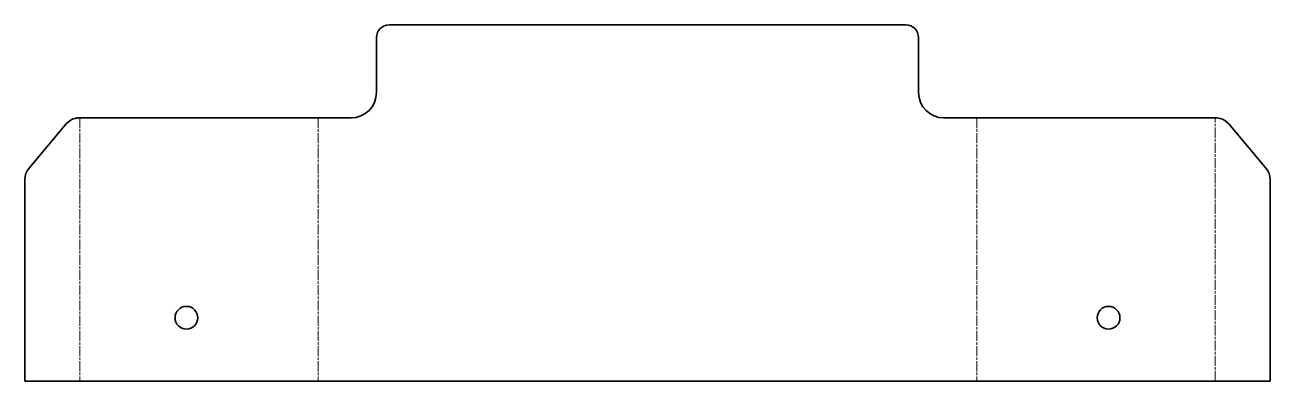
# Model space of a CAD drawing. Header units: inches. Extents: x 0 to 295, y 0 to 84.
import ezdxf

# ---------------------------------------------------------------- set-up
doc = ezdxf.new("R2010")
doc.units = ezdxf.units.IN
doc.header["$MEASUREMENT"] = 0
doc.linetypes.add('Chain', pattern=[13.68, 9.12, -1.14, 2.28, -1.14])
doc.layers.add('SIMUMAK Bend Centerline (ISO)', color=7, linetype='Chain', lineweight=9)
doc.layers.add('SIMUMAK Visible (ISO)', color=7, linetype='Continuous', lineweight=35)

# ---------------------------------------------------------------- blocks, each defined once
blk = doc.blocks.new('CD-IND-30-TAMATRA-02')
at = {"layer": 'SIMUMAK Bend Centerline (ISO)', "ltscale": 0.263158}
for p, q in [((12.97, 62.3), (12.97, 0)), ((69.45, 62.3), (69.45, 0)), ((225.45, 62.3), (225.45, 0)), ((281.92, 0), (281.92, 62.3))]:
    blk.add_line(p, q, dxfattribs=at)
at = {"layer": 'SIMUMAK Visible (ISO)'}
for p, q in [((86.25, 84.3), (208.65, 84.3)), ((83.25, 81.3), (83.25, 68.3)), ((211.65, 68.3), (211.65, 81.3)), ((13.39, 62.3), (77.25, 62.3)), ((281.51, 62.3), (217.65, 62.3)), ((9.8, 60.87), (0.94, 50.31)), ((293.96, 50.31), (285.1, 60.87)), ((0, 47.73), (0, 0)), ((294.9, 0), (294.9, 47.73)), ((0, 0), (294.9, 0))]:
    blk.add_line(p, q, dxfattribs=at)
for centre in [(38.25, 14.98), (256.64, 14.98)]:
    blk.add_circle(centre, 2.7, dxfattribs=at)
at = {"layer": 'SIMUMAK Visible (ISO)', "extrusion": (0, 0, -1)}
for centre, radius, start, end in [((-86.25, 81.3), 3, 0, 90), ((-208.65, 81.3), 3, 90, 180), ((-12.87, 58.3), 4, 40, 75.1955), ((-282.03, 58.3), 4, 104.8045, 140), ((-4, 47.73), 4, 0, 40), ((-290.9, 47.73), 4, 140, 180)]:
    blk.add_arc(centre, radius, start, end, dxfattribs=at)
at = {"layer": 'SIMUMAK Visible (ISO)'}
for centre, start, end in [((77.25, 68.3), 270, 360), ((217.65, 68.3), 180, 270)]:
    blk.add_arc(centre, 6, start, end, dxfattribs=at)
for points in [[(12.59, 62.3), (12.34, 62.3), (12.08, 62.25), (11.84, 62.17)], [(11.84, 62.17), (12.33, 62.26), (12.86, 62.3), (13.39, 62.3)], [(281.51, 62.3), (282.03, 62.3), (282.57, 62.26), (283.05, 62.17)], [(283.05, 62.17), (282.81, 62.25), (282.56, 62.3), (282.31, 62.3)]]:
    blk.add_open_spline(points, degree=3, dxfattribs=at)
for points, knots in [([(13.39, 62.3), (12.94, 62.3), (12.78, 62.3), (12.65, 62.3), (12.63, 62.3), (12.61, 62.3), (12.59, 62.3)], [-0.0702223, -0.0702223, -0.0702223, -0.0702223, 0.3881365, 0.3881365, 0.3881365, 0.4668034, 0.4668034, 0.4668034, 0.4668034]), ([(282.31, 62.3), (282.2, 62.3), (282.06, 62.3), (281.71, 62.3), (281.65, 62.3), (281.59, 62.3), (281.51, 62.3)], [0.0331966, 0.0331966, 0.0331966, 0.0331966, 0.4915553, 0.4915553, 0.4915553, 0.5702223, 0.5702223, 0.5702223, 0.5702223])]:
    blk.add_open_spline(points, degree=3, knots=knots, dxfattribs=at)

msp = doc.modelspace()

# ---------------------------------------------------------------- block references
msp.add_blockref('CD-IND-30-TAMATRA-02', (0, 0))

doc.saveas('drawing.dxf')
